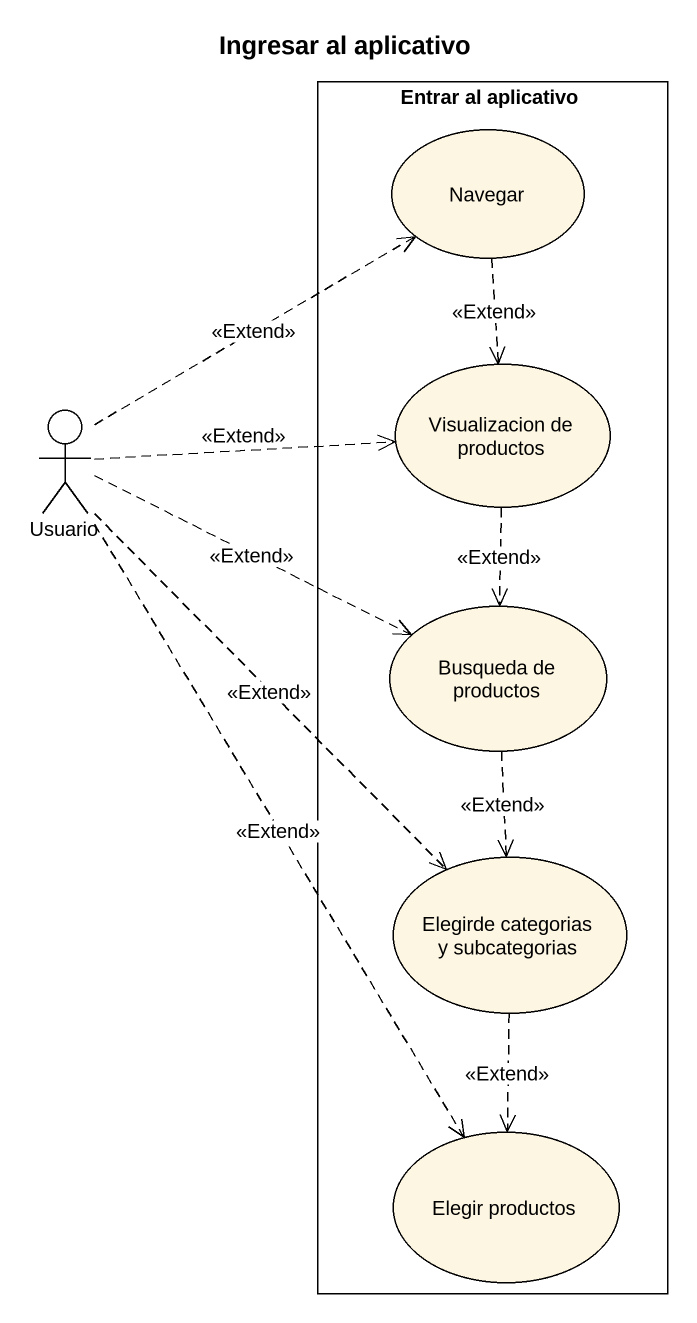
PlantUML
@startuml
title Ingresar al aplicativo
rectangle "Entrar al aplicativo" as Entrar_al_aplicativo {
  usecase Navegar
  usecase "Visualizacion de productos" as Visualizacion_de_productos
  usecase "Busqueda de productos" as Busqueda_de_productos
  usecase "Elegirde categorias y subcategorias" as Elegirde_categorias_y
  usecase "Elegir productos" as Elegir_productos
}
actor Usuario
Navegar ..> Visualizacion_de_productos : <<Extend>>
Visualizacion_de_productos ..> Busqueda_de_productos : <<Extend>>
Usuario .up.> Navegar : <<Extend>>
Usuario .right.> Visualizacion_de_productos : <<Extend>>
Usuario .right.> Busqueda_de_productos : <<Extend>>
Usuario ..> Elegirde_categorias_y : <<Extend>>
Usuario ..> Elegir_productos : <<Extend>>
Busqueda_de_productos ..> Elegirde_categorias_y : <<Extend>>
Elegirde_categorias_y ..> Elegir_productos : <<Extend>>
@enduml
